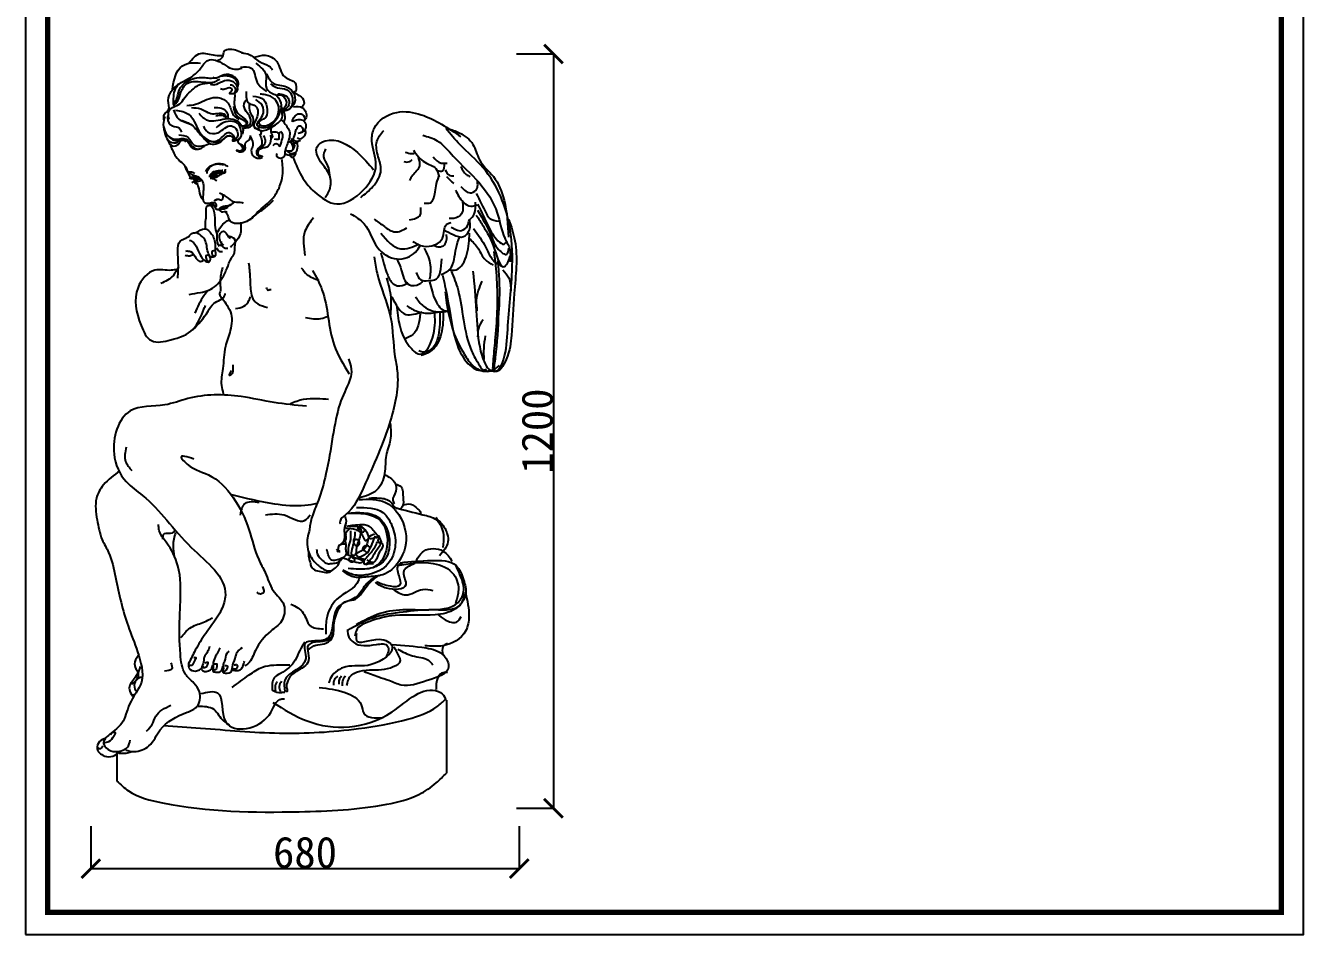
# Model space of a CAD drawing. Extents: x 3172 to 33391, y 13916 to 34175.
# Drawn here: x 20643 to 22682, y 20825 to 22275 of the extents above; entities that cross this region are included whole.
import ezdxf

# ---------------------------------------------------------------- set-up
doc = ezdxf.new("R2010")
doc.units = 0
doc.layers.get('0').update_dxf_attribs({"linetype": 'CONTINUOUS'})
doc.layers.get('DEFPOINTS').update_dxf_attribs({"linetype": 'CONTINUOUS'})
doc.dimstyles.new('ISO-25', dxfattribs={"dimtxt": 2.5, "dimasz": 2.5, "dimexe": 1.25, "dimexo": 0.625, "dimtad": 1, "dimdec": 4, "dimdsep": 46, "dimlunit": 6, "dimtxsty": 'Standard', "dimcen": 2.5, "dimadec": 0, "dimazin": 0, "dimtfac": 1, "dimtdec": 4, "dimtmove": 0, "dimatfit": 3, "dimfxl": 1, "dimtolj": 1, "dimtzin": 0, "dimarcsym": 0})

# ---------------------------------------------------------------- blocks, each defined once
blk = doc.blocks.new('_ARCHTICK')
at = {"color": 0, "linetype": 'ByBlock', "const_width": 0.15}
blk.add_lwpolyline([(-0.5, -0.5), (0.5, 0.5)], dxfattribs=at)
blk = doc.blocks.new('*D27')
at = {"color": 0, "linetype": 'ByBlock'}
for p, q in [((51288, -6264.3), (51348.4, -6264.3)), ((51347.2, -6264.3), (51347.2, -7467.5)), ((51288, -7467.5), (51348.4, -7467.5))]:
    blk.add_line(p, q, dxfattribs=at)
at = {"layer": 'DEFPOINTS', "color": 0, "linetype": 'ByBlock'}
for p in [(51287.4, -6264.3), (51287.4, -7467.5), (51347.2, -7467.5)]:
    blk.add_point(p, dxfattribs=at)
at = {"color": 0, "linetype": 'ByBlock', "xscale": 30, "yscale": 30, "zscale": 30}
for p, rotation in [((51347.2, -6264.3), 90), ((51347.2, -7467.5), 270)]:
    blk.add_blockref('_ARCHTICK', p, dxfattribs=dict(at, rotation=rotation))
at = {"color": 0, "linetype": 'ByBlock', "insert": (51321.5, -6865.9), "char_height": 50, "attachment_point": 5, "rotation": 90}
blk.add_mtext('\\A1;1200', dxfattribs=at)
blk = doc.blocks.new('*D28')
at = {"color": 0, "linetype": 'ByBlock'}
for p, q in [((50504.9, -7557.5), (50504.9, -7626.4)), ((51188.5, -7557.5), (51188.5, -7626.4)), ((50504.9, -7625.2), (51188.5, -7625.2))]:
    blk.add_line(p, q, dxfattribs=at)
at = {"layer": 'DEFPOINTS', "color": 0, "linetype": 'ByBlock'}
for p in [(50504.9, -7556.9), (51188.5, -7556.9), (51188.5, -7625.2)]:
    blk.add_point(p, dxfattribs=at)
at = {"color": 0, "linetype": 'ByBlock', "xscale": 30, "yscale": 30, "zscale": 30, "rotation": 180}
blk.add_blockref('_ARCHTICK', (50504.9, -7625.2), dxfattribs=at)
at = {"color": 0, "linetype": 'ByBlock', "xscale": 30, "yscale": 30, "zscale": 30}
blk.add_blockref('_ARCHTICK', (51188.5, -7625.2), dxfattribs=at)
at = {"color": 0, "linetype": 'ByBlock', "insert": (50846.7, -7599.6), "char_height": 50, "attachment_point": 5}
blk.add_mtext('\\A1;680', dxfattribs=at)
blk = doc.blocks.new('A$C2AF10606')
blk.add_line((583.87948, 285.48832), (583.87948, 168.94151))
for points in [[(148.55038, 1238.28728), (152.94905, 1262.78776), (178.06847, 1280.29473), (191.18165, 1292.5245), (203.38588, 1305.89978), (228.78058, 1299.80266), (241.31993, 1292.70302), (245.61153, 1291.73989), (257.85102, 1293.43749)], [(172.67696, 1300.78606), (191.37817, 1316.91489), (214.60752, 1314.16135), (228.78058, 1313.96467)], [(218.74079, 1305.50642), (226.61523, 1311.01398), (229.96152, 1321.04568), (238.62386, 1323.79922), (260.76709, 1317.15721)], [(257.1652, 1318.0806), (270.27461, 1314.94336), (285.59043, 1303.85236), (300.92203, 1296.61808), (306.68759, 1290.80963)], [(146.69178, 1258.89007), (163.00684, 1297.28866), (176.93223, 1301.81722), (191.77212, 1301.37611)], [(255.31314, 1294.81084), (272.58569, 1293.60844), (282.07437, 1270.63555), (297.14703, 1256.08403)], [(280.05942, 1301.39239), (296.49142, 1280.28205), (295.86163, 1265.35166), (305.14445, 1253.59518), (309.92866, 1251.56018), (319.57798, 1237.88324), (313.14232, 1212.76243), (292.62313, 1197.80212), (282.14112, 1201.85497), (290.39096, 1217.86617), (289.76484, 1234.29844), (279.6909, 1243.36338)], [(133.78343, 1208.84491), (133.99043, 1219.81188), (140.47731, 1227.04412), (140.13685, 1241.96482), (145.03951, 1256.46154), (157.19685, 1268.51041)], [(141.71364, 1211.58644), (140.62555, 1222.68), (146.71286, 1230.72094), (156.06185, 1234.71667), (164.67641, 1244.00766), (182.78873, 1262.71213), (190.69095, 1267.40672), (206.9706, 1270.11444), (212.65166, 1271.35216), (222.38067, 1275.84988)], [(147.36392, 1235.75908), (153.07128, 1243.29756), (157.73721, 1258.338), (169.77579, 1272.15221), (196.34983, 1278.53656), (205.93007, 1277.61652), (219.30254, 1278.57174)], [(148.112, 1233.61404), (155.58489, 1241.3974), (160.43533, 1255.11415), (170.20428, 1269.06284), (199.66006, 1270.89952), (210.50437, 1270.60457)], [(207.27668, 1267.90762), (214.58813, 1267.12266), (226.46528, 1272.36857), (240.72005, 1273.44616), (249.57536, 1264.7787), (249.79388, 1256.71285), (245.86652, 1252.57005)], [(250.38374, 1262.19226), (252.05497, 1269.6207), (243.2745, 1280.9971), (229.09366, 1282.62832), (213.11912, 1277.71411), (211.23028, 1278.35165)], [(223.57851, 1260.72322), (230.38761, 1260.31835), (239.60063, 1262.04594), (241.53801, 1257.81657), (237.73305, 1252.79123), (239.5004, 1253.03636), (243.97768, 1253.20759), (247.52418, 1256.84781), (246.78967, 1262.14353), (242.70597, 1265.62497), (238.98852, 1266.45912)], [(224.79908, 1281.13315), (236.96867, 1281.02201), (247.22313, 1275.24765), (250.53335, 1267.61061), (249.75897, 1263.45489)], [(296.68859, 1284.38164), (307.59134, 1269.49482), (329.02421, 1263.63692), (341.34901, 1250.62915), (340.16347, 1234.90637), (331.58282, 1226.98851)], [(303.51993, 1268.50955), (314.51626, 1262.04526), (329.24068, 1259.04159), (338.20551, 1245.98838), (333.47499, 1228.51267), (324.37939, 1224.30759)], [(169.67829, 1233.90621), (183.81156, 1235.86648), (212.0432, 1246.52905), (230.62746, 1242.35978), (238.9046, 1231.36381), (241.89517, 1222.78291), (245.34144, 1217.41355), (252.94533, 1211.27156)], [(246.49226, 1251.30708), (246.90208, 1228.87449), (254.1745, 1218.63868), (265.2723, 1203.53537), (260.58414, 1198.38753), (271.12243, 1200.29894), (273.90812, 1202.93411), (276.34016, 1211.36759), (271.03135, 1223.67526), (269.82079, 1235.65184)], [(264.29431, 1256.02596), (268.93584, 1237.46689), (279.49188, 1232.87359), (281.10789, 1213.2748), (277.29153, 1205.0364), (277.6495, 1198.4784), (280.11222, 1196.61759)], [(275.08178, 1248.78151), (292.42566, 1242.92729), (297.91811, 1227.16997), (292.2967, 1212.07356), (284.17008, 1207.09187), (287.54774, 1202.60486), (302.22167, 1204.08939), (311.12918, 1211.38178), (315.41181, 1220.23557), (315.77648, 1233.50144), (309.87784, 1244.24645), (295.16142, 1251.01581), (286.75178, 1252.05179)], [(313.11327, 1250.91815), (321.18745, 1250.35574), (328.62732, 1239.1934), (323.21015, 1226.66838)], [(315.00642, 1252.44197), (325.37333, 1250.51574), (332.71113, 1243.12392), (331.25189, 1232.40911), (324.15053, 1225.95766)], [(340.07862, 1256.7606), (345.3641, 1252.02719), (352.26834, 1247.72806), (356.72164, 1237.35114), (353.4086, 1230.43629)], [(148.58806, 1226.93319), (156.97494, 1211.90412), (177.87508, 1202.75511), (185.55509, 1194.49354), (197.82957, 1180.23764), (207.44472, 1172.57557), (218.98955, 1173.72706), (229.2966, 1180.55424), (235.81149, 1185.50568), (240.85416, 1184.85581), (243.61257, 1181.19056), (242.09102, 1179.18001)], [(151.95743, 1226.36272), (172.69566, 1219.87833), (195.78347, 1184.53566), (216.13128, 1176.89569), (230.61192, 1187.71465), (237.88186, 1190.92537), (244.32177, 1180.25496), (242.38352, 1178.33445), (251.57497, 1179.60929), (256.11487, 1194.55569), (251.37262, 1204.91085), (225.43591, 1205.16753), (216.45255, 1198.41534)], [(177.29473, 1230.42768), (191.87704, 1228.59569), (210.60213, 1220.73065), (230.65733, 1219.42472), (233.40309, 1212.60892)], [(213.36345, 1230.51985), (225.21339, 1229.46485), (233.19814, 1223.82545), (235.55038, 1213.3565)], [(244.2048, 1232.09894), (248.8131, 1218.34482), (261.26247, 1209.7261), (264.46295, 1206.12216), (262.80536, 1201.84393), (260.65898, 1201.09647), (257.50606, 1201.10893)], [(259.27249, 1201.35393), (264.37545, 1200.26266), (271.33325, 1205.27602), (269.68069, 1217.19081), (262.91146, 1227.04713), (262.08091, 1239.52569), (264.80533, 1242.6026)], [(277.47536, 1199.3997), (288.18122, 1193.72623), (306.0405, 1200.05782), (321.69342, 1214.34272), (320.8267, 1228.53923)], [(318.82021, 1234.04896), (323.32462, 1225.84311), (325.98156, 1212.75614), (323.87348, 1207.2207)], [(339.48917, 1150.70056), (354.84133, 1117.82916), (373.70232, 1095.91506), (409.0854, 1076.87392), (451.08667, 1098.7321), (471.57397, 1138.79825), (464.95027, 1177.56583), (468.7355, 1197.4226), (504.69527, 1222.95233), (543.49442, 1219.17036), (606.89763, 1184.18475)], [(339.73805, 1231.90431), (354.29175, 1230.1382), (360.1818, 1214.9767), (356.02836, 1208.51355)], [(134.46046, 1216.42301), (132.22726, 1203.44774), (135.95959, 1188.99749), (145.12741, 1181.05806), (153.10277, 1177.5585), (160.29466, 1179.70767)], [(140.99277, 1220.03237), (138.75798, 1213.42529), (146.71643, 1201.48512), (157.54711, 1198.03996), (161.17699, 1191.34678)], [(161.30874, 1210.5899), (180.94969, 1200.09878), (199.01132, 1181.12882), (225.32273, 1178.17053), (238.015, 1185.98834), (243.87212, 1183.49689)], [(188.99139, 1221.58781), (202.6845, 1210.27173), (231.02481, 1212.55082), (247.84507, 1210.47851), (259.43434, 1194.46538), (258.09555, 1188.22277)], [(196.27808, 1201.16261), (202.98513, 1191.74791), (219.37453, 1190.42254), (240.79701, 1201.49044), (249.4075, 1194.58807), (250.95039, 1186.70591), (248.15197, 1180.92065), (244.86308, 1178.66497)], [(216.08291, 1217.40327), (227.74923, 1217.67209), (231.83293, 1214.19066), (232.13901, 1211.98383)], [(321.53782, 1210.2843), (325.2189, 1206.05611), (330.63348, 1198.7009), (332.63562, 1195.18099), (331.18869, 1175.21335), (327.79153, 1166.33214), (326.04522, 1157.68037), (325.73433, 1153.85257), (319.1737, 1149.57851), (313.11953, 1153.78473), (313.8997, 1157.25704)], [(337.57494, 1208.05648), (345.64056, 1219.68759), (354.07046, 1219.59509), (357.45132, 1210.39273), (355.55817, 1208.86891)], [(338.75657, 1208.64094), (350.55884, 1211.53914), (357.85187, 1207.50475), (359.46644, 1198.89856), (357.20517, 1193.95957), (353.0069, 1190.85432), (349.81771, 1189.57084)], [(132.61897, 1200.6236), (138.53422, 1187.05172), (151.58044, 1180.22582), (168.85229, 1180.31853), (175.75885, 1172.06547), (183.63848, 1165.09857), (191.70951, 1165.06681), (197.45747, 1169.31811)], [(134.21931, 1191.10395), (139.6591, 1178.80105), (152.38979, 1174.50411), (157.63079, 1177.09658)], [(156.88621, 1186.84975), (171.76822, 1182.85693), (181.75235, 1170.47571), (194.02176, 1169.42435), (205.15146, 1172.6197)], [(248.00112, 1162.80728), (254.73544, 1159.693), (262.69886, 1163.94632), (263.49869, 1174.40221), (269.57328, 1179.29307), (271.36601, 1185.83883)], [(271.44961, 1183.76212), (275.1756, 1169.88563), (272.68236, 1161.89342), (275.10937, 1154.13389), (279.19313, 1150.65198)], [(285.59652, 1188.8726), (289.08945, 1179.91162), (288.22841, 1169.897), (282.33744, 1163.68233), (280.86436, 1158.08042), (284.81208, 1152.33084), (286.70183, 1151.69342)], [(292.26866, 1186.19993), (294.6209, 1175.73099), (289.92007, 1167.43259), (282.45985, 1162.79979), (281.56397, 1159.52673)], [(303.45693, 1186.73201), (299.79808, 1168.91989), (287.34195, 1164.28534), (283.19476, 1159.89143), (284.90029, 1154.52248), (290.27195, 1152.32761), (289.54309, 1151.35257), (287.58976, 1150.13273)], [(284.98068, 1202.66802), (284.37968, 1196.44368), (287.84512, 1192.3464), (286.78684, 1185.68785)], [(305.35428, 1200.39327), (303.62184, 1193.4061), (305.92645, 1186.52911), (305.59413, 1182.4347), (303.8889, 1181.74842)], [(304.36999, 1191.26059), (313.82873, 1191.22322), (317.53157, 1187.2392)], [(307.30796, 1170.07816), (313.68766, 1172.76254), (317.33026, 1169.21944), (321.40633, 1178.78047), (322.89298, 1187.53306), (319.95004, 1192.522)], [(331.71611, 1174.44536), (340.65248, 1182.83313), (344.3606, 1195.54168), (350.69328, 1201.46594), (355.08316, 1194.08583), (346.92793, 1189.17003)], [(358.38681, 1194.54404), (358.77497, 1188.7108), (354.5643, 1182.66029), (348.5425, 1180.56384), (346.60458, 1182.39744)], [(390.38143, 1087.23832), (397.73978, 1100.10603), (397.73978, 1122.16469), (383.02217, 1144.22334), (377.50317, 1168.11991), (390.38143, 1177.31133), (441.89263, 1158.92896), (467.64915, 1131.35564)], [(447.15909, 1087.1587), (466.5775, 1104.40553), (479.52279, 1131.35327), (475.20769, 1151.83373), (473.0506, 1176.62555), (483.83789, 1193.87238)], [(546.40819, 1186.32692), (569.06361, 1177.70374), (594.9542, 1152.91145), (635.94901, 1110.8728), (665.07662, 1062.36641), (676.94291, 1022.48367), (684.49502, 1006.31503), (685.5731, 984.75637)], [(626.23981, 969.66593), (631.63391, 906.06861), (637.02802, 848.93904), (645.65821, 821.99131), (654.28841, 811.21222), (662.91861, 810.13402), (672.62781, 821.99131), (681.25801, 870.49723), (688.81012, 969.66593), (685.5731, 1036.4964), (642.4212, 1134.5869), (605.74241, 1171.236), (583.08791, 1197.10602)], [(586.07882, 1197.4226), (604.52499, 1190.19652), (626.26673, 1171.90725), (636.56545, 1147.32793), (658.88298, 1120.46245), (675.97869, 1083.01085), (683.07073, 1024.0557)], [(139.82651, 1178.44497), (141.51963, 1173.60581), (149.02523, 1169.25057), (157.7422, 1173.60581), (160.65019, 1178.20301), (163.79556, 1178.68693), (168.39666, 1176.50931)], [(164.41244, 1181.00033), (171.45278, 1175.6797), (177.093, 1167.46631), (181.99962, 1164.54877), (189.62988, 1164.70708)], [(253.39918, 1180.87347), (251.20533, 1175.99412), (258.28251, 1167.70005), (258.77084, 1164.28534), (256.81751, 1161.84566), (252.18199, 1161.35607), (249.00419, 1162.5759)], [(254.78803, 1172.29453), (259.13018, 1170.19822), (260.10951, 1163.13742), (256.37946, 1160.82055)], [(344.75287, 1177.87436), (346.0688, 1166.0403), (341.24312, 1156.39816), (330.71572, 1154.64509), (325.45201, 1156.83655)], [(327.64583, 1163.41092), (332.47059, 1159.02801), (339.48917, 1157.71332), (342.55905, 1159.02801), (341.68207, 1153.76879), (337.29535, 1151.13895), (335.54139, 1153.33041), (334.66349, 1156.83655)], [(328.84222, 1161.65344), (338.88467, 1163.06897), (337.84328, 1171.42787), (335.8426, 1174.8111), (337.19695, 1178.94347), (337.66573, 1181.01486)], [(339.05022, 1178.75066), (348.70065, 1177.43597), (350.89355, 1178.75066)], [(339.33266, 1164.30792), (341.96855, 1169.65843), (339.60308, 1175.1334), (340.11348, 1178.87062), (340.95744, 1179.26625)], [(340.42625, 1174.6966), (343.75008, 1174.19685), (349.25049, 1177.39222)], [(391.0619, 1164.76874), (387.8258, 1151.83373), (394.29799, 1137.82101), (397.53408, 1122.73009)], [(531.30581, 1162.61282), (549.64521, 1143.21055), (566.9056, 1133.50918), (572.2997, 1119.49598)], [(231.07018, 1064.20502), (234.18413, 1059.92475), (236.91059, 1052.5331), (240.66339, 1048.25794), (246.04648, 1046.31546), (259.10273, 1047.08734), (271.94953, 1053.3118), (282.07336, 1063.03783), (307.37946, 1086.76845), (317.89079, 1104.66482), (322.48841, 1122.36524), (321.72039, 1147.72653)], [(278.55196, 1151.84216), (283.43529, 1149.64313), (289.78361, 1150.86297)], [(516.20251, 1144.28827), (524.8327, 1144.28827), (529.1478, 1147.52191)], [(518.3596, 1159.37919), (528.0688, 1157.22328), (532.38389, 1157.22328)], [(538.857, 1150.75554), (541.01501, 1137.82101), (530.2268, 1122.73009), (524.8327, 1114.10643)], [(562.5905, 1151.83373), (575.5358, 1142.13236), (585.245, 1142.13236)], [(579.8509, 1142.13236), (577.69381, 1129.19735), (570.14261, 1129.19735)], [(166.71881, 1136.60546), (167.54737, 1134.02174), (170.70331, 1128.76482), (176.62161, 1124.429), (183.98305, 1121.54122), (193.53978, 1114.92026), (195.68845, 1109.58349), (195.42607, 1088.43133), (197.95759, 1079.04078), (200.22313, 1078.13531), (212.06154, 1079.31798), (214.61211, 1078.9976), (216.46892, 1076.71326)], [(168.89827, 1131.75369), (171.79779, 1128.5817), (178.8706, 1127.55216), (182.08693, 1125.31788)], [(170.88957, 1128.35636), (175.69277, 1119.50157), (185.06259, 1118.12076), (191.69091, 1117.29175)], [(172.68358, 1126.49898), (172.99079, 1123.74883), (175.43448, 1119.37144), (177.27073, 1118.55696), (180.02162, 1119.16697), (184.60876, 1118.86196), (188.68273, 1117.33354), (191.43362, 1116.6213), (193.47236, 1114.99234)], [(200.07728, 1128.59992), (205.7222, 1136.06824), (215.18973, 1140.54958), (219.17642, 1141.21241)], [(217.73116, 1140.9943), (208.00529, 1137.08719), (202.61523, 1133.60266), (200.92559, 1130.75028), (200.39496, 1128.8487)], [(203.49146, 1132.24633), (201.87165, 1129.57457), (201.62728, 1125.44424)], [(201.57142, 1128.43294), (206.05384, 1135.07145), (216.18815, 1140.54958), (230.30566, 1139.55278), (235.11972, 1136.73107)], [(204.98909, 1120.90498), (207.10113, 1121.03959), (210.0929, 1122.09432), (211.73017, 1123.38931)], [(206.08526, 1122.88835), (207.73649, 1122.70773), (211.5242, 1123.45746), (212.03737, 1124.0385)], [(207.15, 1117.83279), (208.5429, 1118.46665), (208.28806, 1121.67856), (209.86948, 1124.55139), (217.16213, 1127.45999), (225.91052, 1127.58608), (229.83787, 1128.21995), (231.4891, 1131.00587), (231.4891, 1132.27189)], [(208.60574, 1118.91819), (208.18333, 1121.86429), (208.60574, 1124.6894), (210.83299, 1127.09365), (220.39826, 1129.92047), (225.81277, 1130.40097), (227.13585, 1130.76221)], [(208.79775, 1118.08668), (210.57116, 1118.71883), (210.91677, 1121.79443), (212.89615, 1125.03701), (218.30368, 1126.44615), (226.67155, 1126.82613), (230.09271, 1126.44615), (231.35993, 1127.3322), (231.4891, 1129.23208)], [(209.52387, 1118.59615), (210.42803, 1120.12969), (210.22556, 1122.62594), (212.00595, 1124.97907), (218.48521, 1126.74945), (221.59218, 1126.82102), (224.56649, 1126.44104), (226.01874, 1126.02528), (227.92132, 1125.78333), (228.61253, 1126.37118)], [(210.03006, 1118.67283), (211.00404, 1118.39509), (212.11767, 1119.02043), (216.58612, 1119.98145), (220.45412, 1122.09943), (223.74611, 1123.68238), (225.97336, 1125.14265), (226.11299, 1126.18716)], [(211.51862, 1122.47826), (212.0599, 1120.92515), (213.99559, 1119.89136), (215.36312, 1119.42967)], [(212.18749, 1124.41166), (213.89457, 1125.31134), (217.08882, 1125.94009), (221.04759, 1126.29962), (225.27865, 1125.89579)], [(215.78668, 1121.607), (216.49535, 1122.64128), (215.83905, 1125.14435), (214.31698, 1125.68791), (213.17194, 1125.08983)], [(214.15291, 1122.64128), (213.77239, 1122.42318), (213.33602, 1122.85768), (213.88061, 1123.40294), (214.91394, 1123.51199), (215.24209, 1122.42318), (214.64164, 1121.87792), (214.4252, 1122.42318), (214.74986, 1122.85768), (213.98883, 1122.85768), (214.04469, 1122.64128)], [(230.56748, 1126.8125), (224.02539, 1123.8221), (220.03869, 1121.08559), (217.8289, 1119.6134), (215.01867, 1119.10733)], [(215.14085, 1140.6467), (219.62327, 1140.6467), (228.26693, 1139.68569)], [(582.0089, 1131.35327), (588.48201, 1122.73009), (596.0332, 1121.65189)], [(606.82141, 1136.74281), (615.45161, 1123.80781), (621.92471, 1120.57417)], [(173.74484, 1118.28263), (176.56555, 1117.5312), (182.58749, 1118.28263)], [(176.31361, 1119.36451), (179.63222, 1119.53436), (184.4552, 1119.33201), (189.13172, 1118.09356), (191.30654, 1117.28699)], [(177.38244, 1120.72606), (180.70585, 1118.40872), (184.0921, 1117.78167)], [(182.61542, 1112.62047), (179.9902, 1111.93038), (178.00733, 1110.50419)], [(180.98862, 1117.90947), (182.31519, 1113.53037), (184.48309, 1112.81131), (185.77475, 1114.88329), (185.58973, 1117.09329), (184.75888, 1118.41894)], [(183.48816, 1112.0684), (181.59954, 1111.3323), (181.09335, 1110.36617)], [(181.3063, 1114.9753), (182.64334, 1112.62729), (184.53196, 1112.02921), (186.19018, 1113.54911), (186.51135, 1115.20533), (186.23556, 1117.1853)], [(181.9242, 1113.17254), (181.59954, 1112.20642), (182.01148, 1111.18576), (183.56845, 1110.14807), (185.42565, 1109.1223), (186.39265, 1108.15618)], [(181.9242, 1118.7887), (187.68082, 1117.08477), (190.95187, 1115.29053), (191.55232, 1114.27839), (192.37968, 1113.72632)], [(181.93817, 1114.82536), (183.51609, 1113.20662), (185.02768, 1113.88819), (184.66811, 1116.61448), (183.74998, 1117.59424), (182.001, 1117.55164)], [(182.63777, 1114.89682), (182.38381, 1115.00769), (182.37366, 1115.62077), (183.12264, 1115.84974), (183.59436, 1115.50187), (183.69769, 1114.90109), (183.316, 1114.58738), (183.1998, 1114.94784), (183.16086, 1115.1526), (182.86949, 1115.23778), (182.77195, 1115.04061), (182.6425, 1114.92694)], [(191.45806, 1114.96849), (191.18227, 1113.5883), (190.58183, 1113.35657), (186.80808, 1112.0684), (183.94897, 1111.65434), (182.24537, 1111.74636)], [(183.15303, 1112.83857), (184.46214, 1113.55422), (184.95088, 1115.45411), (184.64367, 1117.21256), (184.17588, 1117.94866)], [(185.03466, 1109.53295), (186.12385, 1109.15468), (187.63544, 1109.15468)], [(189.61411, 1117.94575), (191.74732, 1116.9486), (192.76388, 1115.41922), (193.10182, 1114.21307)], [(209.23063, 1118.04237), (209.61463, 1117.68455), (210.57116, 1117.53972)], [(210.09988, 1117.63343), (211.06688, 1117.93162), (213.29762, 1117.11373), (215.01169, 1115.32972), (217.68927, 1114.28862)], [(215.83207, 1119.9167), (213.03928, 1118.61319), (210.92724, 1115.91587)], [(216.68386, 1119.961), (215.38173, 1119.19764), (214.57182, 1117.98274), (214.43567, 1117.71352)], [(571.2207, 1120.57417), (566.9056, 1105.48325), (564.74851, 1092.54825), (556.1174, 1077.45733), (551.8023, 1077.45733), (548.5662, 1077.45733)], [(584.16691, 1120.57417), (591.71811, 1113.02871), (596.0332, 1109.79508)], [(606.82141, 1104.40553), (624.0818, 1094.70416), (632.712, 1101.17143), (633.791, 1109.79508), (633.791, 1114.10643)], [(217.59297, 1083.42612), (215.67365, 1082.21827), (214.16338, 1082.38765), (215.54226, 1083.51271), (222.16138, 1083.76272), (224.9889, 1083.12204), (227.28247, 1085.76656), (227.55826, 1089.1727), (225.81626, 1092.19717), (222.08036, 1093.78459)], [(226.90482, 1092.10111), (232.60941, 1088.38324), (245.7228, 1080.05709), (258.04482, 1079.06088), (259.74817, 1078.16986)], [(260.8552, 1047.69394), (271.73309, 1052.80914), (279.6227, 1059.62997), (296.04774, 1071.56599), (308.20682, 1083.07604)], [(608.9785, 1082.84687), (607.90041, 1061.28869), (596.0332, 1053.74323), (588.48201, 1053.74323)], [(598.19121, 1099.01599), (611.13651, 1079.61324), (623.0028, 1073.14598), (632.712, 1075.30141)], [(631.63391, 1093.62597), (647.8153, 1061.28869), (653.20941, 1053.74323), (667.23371, 1049.4314)], [(199.33157, 1037.27554), (199.61533, 1048.89017), (200.74943, 1061.35504), (203.01764, 1074.10284), (208.12064, 1074.10284), (212.37329, 1067.30382), (214.35866, 1050.87357), (215.7756, 1035.57602), (217.47721, 1029.34383), (218.0438, 1016.0292), (221.59304, 1009.37378)], [(208.34043, 1078.72079), (209.68096, 1078.27437), (213.59784, 1074.02647), (215.32936, 1070.11595), (217.02598, 1068.64376), (219.29512, 1068.09339), (221.42461, 1068.10361), (222.9362, 1068.43928), (223.88575, 1068.88571)], [(216.15146, 1073.97077), (217.00989, 1073.28386), (217.17995, 1074.31653), (216.66166, 1076.72301)], [(220.38779, 1067.94855), (222.67787, 1069.9217), (224.68518, 1071.81136), (229.27233, 1073.43009), (237.74842, 1074.97045), (241.4314, 1076.68119), (243.29559, 1078.24881)], [(221.30592, 1068.21096), (224.04634, 1068.80904), (225.76041, 1069.74961), (229.44339, 1071.46206), (233.29393, 1072.57472), (237.31903, 1074.28547), (240.14672, 1075.39813), (242.79987, 1077.62176)], [(221.72833, 1067.70659), (223.57156, 1065.06039), (227.45353, 1064.16072), (231.84867, 1064.59352), (233.79664, 1063.42632)], [(223.13835, 1068.68132), (229.39936, 1069.25004), (234.33228, 1071.14577), (235.66038, 1071.90406)], [(244.93984, 1080.01748), (243.99727, 1078.73443), (242.37048, 1076.93848), (240.91474, 1075.99621)], [(430.9777, 1061.28869), (452.5532, 1045.12005), (474.12961, 1007.39275), (505.4143, 989.0682), (534.5419, 999.84729), (542.0931, 1010.62638)], [(524.8327, 1051.58732), (542.0931, 1059.13278), (543.1721, 1070.99006)], [(591.71811, 1039.7305), (607.90041, 1034.34096), (617.60961, 1041.88642), (620.84571, 1051.58732), (625.16081, 1055.89914), (630.55491, 1079.61324)], [(633.791, 1076.37961), (651.05232, 1040.80822), (666.1547, 1018.17184), (675.8639, 1012.7823), (681.25801, 1018.17184)], [(633.791, 1066.67824), (655.36741, 1025.7173), (667.23371, 1004.15912), (680.17992, 996.61366), (683.41601, 1006.31503)], [(218.60672, 1031.29547), (231.24806, 1047.91482), (237.23539, 1051.23898)], [(256.18362, 1047.70487), (255.88058, 1042.06793), (255.21573, 1029.43719), (247.23201, 1016.142), (239.2483, 1007.49986)], [(371.88225, 1054.69393), (358.24456, 1033.27982), (358.24456, 994.3459)], [(468.7355, 1052.66551), (484.91689, 1040.80822), (502.17821, 1032.18504), (520.5176, 1038.65231)], [(530.2268, 1017.09412), (547.4872, 1009.54866), (577.69381, 1022.48367), (584.16691, 1044.04186), (591.71811, 1047.27596)], [(579.8509, 1035.41868), (594.9542, 1027.87322), (611.13651, 1024.63958), (619.7667, 1033.26276), (620.84571, 1052.66551)], [(631.63391, 1059.13278), (642.4212, 1041.88642), (660.76152, 1004.15912), (676.94291, 977.21139), (682.33701, 984.75637), (685.5731, 994.45774)], [(683.41601, 1052.66551), (693.12521, 1018.17184), (692.04621, 934.09454), (687.73111, 867.2636), (679.10092, 828.45858), (661.8396, 810.13402), (657.5245, 813.36766)], [(155.4184, 958.26693), (156.02907, 986.38575), (162.11833, 1019.67041), (171.07268, 1023.60736), (177.4457, 1029.46752), (184.13552, 1031.49879), (197.99361, 1037.36416), (209.3429, 1028.86042), (213.22456, 1020.84482), (214.92525, 1010.9297), (214.92525, 1001.29799), (214.59007, 993.14306), (208.26757, 992.35349), (203.58515, 999.31507), (198.2994, 1019.98463), (190.61689, 1027.9007), (184.13552, 1031.49879)], [(173.74494, 932.63151), (191.4599, 935.68363), (204.89832, 939.3457), (225.66754, 957.65651), (233.98368, 974.21424), (240.92237, 990.30848), (245.6305, 998.23166), (246.3734, 1007.39322), (245.21542, 1021.74529), (242.77182, 1022.96613), (237.27395, 1024.7974), (235.96629, 1024.72536)], [(229.02761, 1010.85956), (226.05415, 1013.33585), (222.33686, 1020.26852), (225.06238, 1031.9059), (228.28378, 1033.14381), (233.4878, 1028.68696), (237.45302, 1023.48746), (239.68358, 1022.00168)], [(479.52279, 1030.02913), (510.8084, 1005.23684), (539.93601, 1012.7823)], [(563.66951, 1010.62638), (572.2997, 1008.47094), (580.9299, 1011.70458), (584.16691, 1019.25004), (584.16691, 1027.87322)], [(575.5358, 964.27638), (589.5601, 972.89956), (599.2693, 1006.31503), (604.6634, 1023.56139)], [(587.40301, 971.82184), (599.2693, 971.82184), (616.53061, 996.61366), (620.84571, 1030.02913)], [(620.84571, 1021.40595), (634.87001, 1005.23684), (645.65821, 987.99048), (658.60351, 979.36682)], [(627.31882, 1037.57459), (646.73722, 1007.39275), (660.76152, 984.75637), (673.70681, 977.21139)], [(168.29023, 1001.75392), (175.49247, 1001.03449), (184.55886, 989.98478), (191.33776, 985.20234), (195.89896, 986.88148)], [(174.2849, 1019.2017), (180.29427, 1015.18702), (187.97678, 1002.23353), (194.45815, 989.99995), (201.94506, 984.45685), (205.26197, 984.48291), (207.27029, 986.85067), (205.85335, 994.21604)], [(214.86464, 1002.47334), (210.30252, 1001.27382), (209.82317, 998.15536), (211.02339, 994.55727), (211.50366, 994.07765), (213.66351, 994.07765), (215.58459, 994.31746)], [(217.25131, 1007.02071), (219.23392, 1003.30652), (223.94205, 1000.83022), (226.91643, 1001.07809)], [(218.61958, 1013.33585), (223.32771, 1010.85956), (225.31032, 1010.85956)], [(224.4462, 1016.86237), (225.05687, 1010.75861), (231.16541, 1006.48612), (235.44194, 1006.48612)], [(548.5662, 1006.31503), (558.2754, 979.36682), (557.1964, 956.73092)], [(659.68251, 1000.92548), (663.99761, 956.73092), (661.8396, 864.02996), (658.60351, 829.53677), (657.5245, 814.44585)], [(166.98165, 995.15632), (174.43918, 994.22457), (180.03255, 996.08759)], [(203.82115, 995.03736), (200.22049, 993.83784), (201.42071, 988.32081), (203.1012, 985.68196), (206.94246, 986.88148)], [(268.35846, 983.15022), (270.51371, 959.99678), (272.4201, 934.26136), (276.98039, 922.84341), (283.26892, 917.44154), (298.60547, 911.83494)], [(468.64735, 992.22316), (473.38303, 966.1958), (494.69589, 896.39615), (501.79987, 833.69457), (505.35186, 811.21696), (494.69589, 731.9529), (452.07109, 625.47855), (422.47148, 580.52285), (414.18289, 571.05845), (414.18289, 566.32624)], [(479.52279, 998.76957), (490.311, 963.19819), (501.0992, 948.10727), (509.7294, 945.95183), (522.67469, 951.34137)], [(505.4143, 987.99048), (511.88741, 971.82184), (523.7537, 948.10727), (541.01501, 949.18546), (547.4872, 955.65273)], [(535.62091, 967.51001), (543.1721, 955.65273), (555.03931, 954.57501), (564.74851, 955.65273), (576.6148, 989.0682)], [(666.1547, 985.83456), (668.31271, 925.47136), (667.23371, 903.9127), (661.8396, 831.69221), (658.60351, 810.13402)], [(153.87933, 972.42752), (144.92497, 970.99625), (118.76715, 971.08488), (91.88939, 943.61819), (96.77567, 883.19148), (113.26928, 858.77691), (144.42358, 859.99776), (179.85348, 877.08819), (196.95777, 908.82737), (199.40137, 914.93066)], [(156.38721, 976.72229), (147.79007, 962.40625), (128.54064, 949.72195)], [(226.66574, 975.60049), (222.93743, 952.31435), (223.51229, 940.96607), (223.05681, 936.64192), (222.00536, 934.61729), (224.80158, 928.09694), (231.85506, 918.04107), (239.27126, 904.70322), (239.06831, 875.16213), (231.34264, 849.19402), (227.12764, 814.10273), (225.02106, 787.43319), (227.83014, 774.09819)], [(352.38304, 975.0986), (362.02337, 963.98349), (380.56387, 955.09112)], [(370.49286, 970.82611), (385.40149, 939.96987), (404.82815, 851.73713), (428.67093, 805.85585)], [(488.48633, 959.14323), (495.11096, 927.94007), (494.16511, 897.6824)], [(577.69381, 963.19819), (585.245, 928.70499), (601.42731, 851.09496), (618.6877, 821.99131), (641.34312, 811.21222), (647.8153, 813.36766)], [(591.71811, 969.66593), (602.50631, 939.48409), (611.13651, 892.05589), (624.0818, 842.47178), (637.02802, 818.7572), (643.50021, 811.21222), (657.5245, 812.28994)], [(673.70681, 971.82184), (683.41601, 958.88683), (686.65211, 938.40637)], [(204.28765, 939.3457), (196.95777, 930.19029), (182.29708, 902.72361)], [(296.36114, 943.60587), (299.72763, 939.49451), (302.34663, 940.61583), (304.59096, 940.2419)], [(557.1964, 952.41909), (566.9056, 922.23725), (583.08791, 906.06861), (587.40301, 906.06861)], [(640.26411, 953.49681), (631.63391, 923.31545), (632.712, 906.06861)], [(178.63122, 875.25692), (203.67698, 905.77525), (212.83979, 917.98277), (230.55474, 931.41067), (231.16541, 933.85236)], [(247.34129, 909.92073), (260.81369, 913.6899), (268.8975, 922.84341), (271.05275, 928.7666)], [(496.7841, 928.70499), (519.4386, 900.67907), (545.33011, 904.99089)], [(534.5419, 928.70499), (547.4872, 913.61407), (579.8509, 904.99089), (585.245, 906.06861)], [(581.71046, 936.50448), (596.48776, 869.31619), (615.41396, 832.4396), (630.55491, 815.41978), (655.15896, 810.69184), (668.40821, 819.20175)], [(504.3353, 915.76999), (524.67935, 850.10823), (541.23724, 837.241), (563.31321, 868.4906), (565.15348, 905.25487)], [(542.0931, 901.75679), (530.2268, 868.34179), (518.3596, 861.87405)], [(520.5176, 914.69179), (535.62091, 906.06861), (559.35441, 902.83498), (573.37871, 904.99089)], [(573.37871, 902.83498), (571.2207, 867.2636), (562.5905, 847.86132), (549.64521, 840.31586), (539.93601, 842.47178)], [(578.77281, 906.06861), (575.5358, 869.41951), (558.2754, 841.39358), (543.1721, 834.92632)], [(642.4212, 892.05589), (634.87001, 878.04269), (633.791, 865.10768)], [(645.65821, 866.18588), (643.50021, 846.78313), (643.50021, 828.45858)], [(240.70932, 810.89611), (237.66791, 803.29851), (242.23003, 806.33736), (243.75073, 813.93543), (243.75073, 820.0136)], [(360.49256, 754.20018), (309.31562, 760.15608), (256.58032, 769.45461), (171.27287, 766.3551), (134.48205, 756.21818), (79.6016, 746.55614), (53.67795, 677.91526), (73.12023, 633.88183), (99.04388, 611.86488), (176.81391, 528.97809), (231.25265, 452.56662), (224.7722, 429.25489), (199.84123, 391.80437), (183.29528, 364.79313), (172.57227, 343.98423)], [(334.98857, 758.55087), (356.13797, 765.38828), (377.28737, 766.63093), (395.9491, 765.38828)], [(494.37815, 727.04202), (494.37815, 700.10804), (487.84352, 675.62238), (485.39257, 647.0557), (472.32331, 620.12171), (445.36657, 607.87912)], [(73.06054, 689.00714), (72.05132, 665.81484), (82.14346, 651.69785)], [(181.0436, 669.84847), (160.86025, 672.87358), (165.90632, 665.81484), (204.25551, 644.63912), (268.84148, 557.47036), (284.39567, 509.55117), (294.76513, 488.82948), (307.72604, 460.3372), (324.57687, 437.02547), (320.68786, 411.12323), (303.83795, 395.58208), (279.21094, 364.49929), (267.54484, 343.7776), (262.36103, 339.89231)], [(62.96932, 650.68933), (36.72978, 628.50555), (25.62935, 607.32983), (26.63856, 573.04564), (34.8041, 541.21594), (45.02112, 520.79898), (55.90483, 481.28449), (76.08818, 403.64033), (91.22637, 362.29741), (97.26788, 314.25642), (78.49688, 279.01868), (65.98227, 248.32737), (46.64284, 230.7085), (36.97313, 215.93132), (48.34904, 204.56408), (64.84541, 204.56408), (75.08355, 210.24746), (79.63466, 221.6147)], [(486.20986, 644.60737), (500.91279, 633.18088), (503.36373, 618.48949), (498.46184, 603.79809), (500.91279, 598.90096)], [(502.54644, 629.91597), (511.53202, 625.83495), (514.79934, 608.69523), (513.98205, 594.81994), (509.89837, 589.92281)], [(285.36356, 600.37773), (261.98636, 598.58106), (254.79331, 580.6129)], [(444.5502, 605.43031), (486.88206, 600.63365), (518.82793, 553.641), (508.17931, 506.64834), (482.44574, 485.36883), (457.59926, 481.8224), (435.41494, 481.8224), (418.55492, 491.57543)], [(440.46559, 592.37161), (482.44574, 584.67402), (498.41776, 559.8476), (501.96791, 528.81506), (487.77006, 499.55549), (457.59926, 485.36883), (436.30202, 485.36883), (418.55492, 492.46216)], [(460.26142, 607.72698), (477.12143, 607.72698), (494.86853, 601.52038), (501.96791, 592.6536), (505.51715, 590.88062)], [(501.96791, 592.6536), (546.33565, 581.12712), (567.6329, 573.14754), (579.1686, 549.20785), (578.28152, 528.81506)], [(513.98205, 596.45263), (527.05224, 598.08485), (538.48784, 589.92281), (542.57245, 585.02568), (542.57245, 582.57735)], [(295.3152, 580.68352), (325.01949, 580.68352), (357.69449, 571.77977), (366.60569, 580.68352)], [(421.57613, 579.65556), (423.8425, 571.35228), (420.82037, 557.0097), (421.57613, 547.19648), (416.28764, 534.36432), (411.7549, 530.58993), (410.99914, 526.81554), (407.97793, 524.5511)], [(424.94538, 583.39346), (475.34636, 576.69396), (489.54421, 557.1879), (493.09437, 532.36149), (485.1079, 508.42179), (475.34636, 500.44174), (468.24789, 496.89531)], [(424.94538, 583.39346), (478.00851, 572.26081), (489.54421, 535.02119), (469.13497, 497.78204), (444.28848, 494.23561), (427.42847, 495.12186)], [(566.74582, 576.69396), (580.05568, 561.62105), (586.26799, 537.68136), (572.95721, 515.51512)], [(72.23957, 205.70057), (85.89104, 203.42759), (109.38579, 212.5029), (127.4148, 238.09708), (170.07541, 265.94623), (186.00243, 275.04003), (189.98418, 298.34275), (180.9031, 312.546), (167.62171, 326.83787), (159.44791, 358.48416), (158.42676, 416.67249), (159.44791, 441.17284), (155.51666, 499.60478), (136.97156, 537.13255), (125.73247, 555.50781), (124.71132, 565.71629)], [(131.44798, 541.92921), (134.04034, 550.99504), (147.00217, 552.28982), (150.89026, 556.17511)], [(151.77734, 552.87797), (147.74048, 531.70272), (149.75891, 514.56015)], [(429.02999, 558.09169), (423.31172, 550.74623), (423.31172, 542.58418), (422.49535, 537.68705), (424.12901, 535.23872)], [(423.31172, 559.72391), (439.64922, 557.27558), (445.36657, 554.01067), (450.26754, 547.48131), (454.35215, 540.13585), (460.88678, 543.40029)], [(424.94538, 562.98882), (448.63389, 565.43715), (456.8031, 564.62104), (469.87236, 553.19456), (474.77334, 547.48131)], [(430.66364, 555.64336), (430.66364, 541.76807), (427.39633, 527.07668), (427.39633, 522.17955), (427.39633, 517.28241)], [(429.02999, 562.98882), (456.8031, 553.19456), (461.70407, 543.40029), (473.95697, 545.8491), (477.22428, 545.8491)], [(438.01557, 554.01067), (435.56462, 535.23872), (432.2973, 522.17955), (433.11367, 516.4663), (435.56462, 516.4663), (438.01557, 516.4663), (440.46559, 524.62787), (444.5502, 540.13585), (447.81752, 551.56234), (447.81752, 557.27558), (442.09925, 558.09169)], [(443.73291, 562.98882), (442.91654, 558.09169), (450.26754, 553.19456), (453.53578, 556.45947), (447.00023, 562.17271), (444.5502, 562.98882)], [(459.25312, 545.8491), (469.05599, 550.74623)], [(361.71574, 541.16997), (362.78188, 525.98853), (373.17706, 506.54597), (387.5797, 494.35646), (398.15669, 491.33705), (407.22216, 496.62091), (413.26642, 505.67963), (413.26642, 509.45354)], [(415.02589, 533.71266), (420.89016, 534.77806), (423.28968, 533.97901), (423.28968, 529.71742), (423.55599, 522.79281), (423.55599, 517.73217), (418.22525, 512.40566), (409.42884, 508.94312), (401.16505, 508.67677), (396.10062, 514.80233), (393.4357, 524.12456), (392.36956, 525.72218)], [(436.38191, 542.58418), (437.19828, 533.60603), (442.91654, 531.97381), (445.36657, 536.05483), (442.91654, 540.95196), (438.01557, 540.95196)], [(459.25312, 544.2164), (453.53578, 527.89279), (439.64922, 518.91463)], [(442.91654, 513.20139), (451.90212, 516.4663), (462.52044, 527.89279), (468.2387, 541.76807), (470.68965, 547.48131)], [(454.35215, 531.97381), (451.08483, 529.52501), (450.26754, 526.26057), (454.35215, 522.99566), (457.61947, 520.54733), (460.88678, 525.44446), (461.70407, 528.7089), (455.98581, 531.97381)], [(473.13968, 537.68705), (469.05599, 528.7089), (457.61947, 514.0175), (451.90212, 507.48815)], [(473.95697, 537.68705), (478.04065, 535.23872), (478.04065, 533.60603), (473.95697, 526.26057), (463.33773, 509.93695), (455.98581, 502.59102), (454.35215, 501.77491), (452.71849, 508.30426)], [(479.67431, 536.87094), (482.12526, 534.42214), (477.22428, 521.36344), (472.32331, 509.93695), (468.2387, 505.03982), (457.61947, 509.12037)], [(477.22428, 546.6652), (474.77334, 540.13585), (475.59062, 537.68705), (479.67431, 536.87094), (478.04065, 543.40029), (476.40699, 546.6652), (470.68965, 543.40029)], [(363.93803, 521.09424), (364.85541, 510.54311), (366.36693, 505.25878), (368.54147, 497.82611), (386.13429, 489.83611), (396.96566, 489.48255), (402.87584, 492.95647)], [(376.90903, 525.98853), (378.50871, 517.46583), (386.23806, 508.14407), (394.23555, 503.08391), (400.0989, 503.35026), (408.36269, 504.41518), (413.69343, 507.07867), (417.95803, 512.40566)], [(409.69515, 525.18996), (410.22868, 523.59186), (409.16253, 521.19472)], [(410.22868, 524.65726), (412.62729, 523.85821), (412.62729, 520.66202)], [(424.94538, 518.09852), (433.93096, 514.0175), (448.63389, 509.12037), (451.08483, 507.48815), (450.26754, 505.85593), (447.81752, 504.22371), (443.73291, 504.22371), (429.02999, 508.30426), (419.22804, 511.56917)], [(432.2973, 514.0175), (428.2127, 509.12037), (433.93096, 505.85593), (438.01557, 509.93695), (433.93096, 511.56917)], [(438.83194, 520.54733), (442.09925, 514.0175), (442.91654, 512.38528)], [(442.91654, 513.20139), (451.08483, 510.75306), (455.16944, 509.93695)], [(535.32521, 506.94266), (547.91329, 523.11414), (578.48446, 523.11414), (592.87057, 506.94266)], [(510.29599, 504.60333), (560.18363, 508.1635), (599.38133, 499.85549), (611.25956, 477.30536), (614.82349, 454.75524), (598.19397, 431.01792), (566.12321, 421.52318), (501.98077, 420.33645), (461.59571, 410.84124), (440.2149, 396.59913), (437.83925, 387.10439)], [(440.2149, 406.09387), (478.22431, 423.89663), (519.79857, 429.83119), (578.00144, 431.01792), (600.56961, 439.32593), (611.25956, 458.31589), (606.50827, 483.23993), (598.19397, 501.04268)], [(455.16944, 501.77491), (463.33773, 503.40713), (467.42233, 503.40713)], [(533.52718, 503.34883), (515.54408, 488.97403), (519.14107, 469.20872), (488.5699, 463.81823), (470.5868, 472.80254)], [(472.38575, 474.59922), (493.96492, 467.41205), (510.14906, 469.20872), (508.35103, 483.58353), (508.35103, 501.55216), (515.54408, 505.14551)], [(505.5447, 499.85549), (562.55928, 503.41613), (595.81832, 485.61338), (602.94526, 458.31589), (598.19397, 439.32593)], [(471.09738, 482.05273), (456.84442, 471.37127), (441.40226, 451.19459), (412.89451, 435.76529), (402.20456, 403.72042), (393.89026, 383.54375), (358.25558, 375.23573), (359.44294, 351.49841), (326.18482, 317.07963), (326.18482, 299.27687)], [(362.84892, 364.96896), (375.60413, 373.07935), (389.13897, 375.23573), (401.01628, 383.54375), (404.58021, 404.90715), (411.70715, 429.83119), (423.58538, 442.88658), (435.46361, 445.2605), (455.65614, 465.4367), (471.09738, 480.86601), (475.84867, 484.42665)], [(444.96619, 479.67928), (443.77791, 476.11864), (409.3315, 446.44722), (392.70198, 414.40189), (391.51462, 390.66504)], [(290.76134, 466.42343), (291.31783, 455.85713), (285.752, 454.74481), (281.29916, 456.96945)], [(425.96102, 396.59913), (466.34608, 416.77581), (515.04728, 426.27055), (561.37192, 429.83119), (587.50402, 429.83119), (602.94526, 434.57856), (614.82349, 457.12869)], [(499.35994, 462.02155), (519.14107, 453.03724), (546.11526, 462.02155), (562.2994, 460.22488)], [(614.44974, 456.63106), (619.84476, 418.8976), (614.44974, 395.53847), (578.48446, 372.17982), (549.71132, 372.17982)], [(335.71587, 438.6629), (355.497, 424.28809), (366.28704, 404.52279), (387.86621, 399.1323)], [(160.26152, 385.0044), (174.72569, 400.11381), (195.10647, 409.31044), (205.62561, 413.909), (210.88473, 416.53695)], [(569.49246, 422.49142), (582.08053, 413.50711), (600.06363, 409.91328), (607.25668, 418.8976)], [(403.04665, 393.16171), (399.18152, 384.66507), (389.13163, 379.25846), (369.80597, 376.94141), (363.62213, 373.07935), (363.23553, 360.33486), (362.84892, 345.27285), (353.57224, 336.39043), (336.56621, 325.19049), (329.60916, 312.83225), (329.60916, 302.40482), (329.99485, 299.31526), (327.28953, 299.31526)], [(440.2149, 391.85176), (440.2149, 381.16983), (477.03695, 382.35702), (497.22948, 371.67509), (463.97044, 342.00367), (423.58538, 338.44303), (399.82892, 321.827), (396.26591, 312.33226)], [(425.96102, 397.78586), (428.33667, 385.9172), (435.46361, 377.60918), (472.28566, 374.04901), (490.10254, 371.67509), (491.29082, 363.36707), (487.7269, 355.05906)], [(205.8708, 370.98741), (202.9754, 362.78982), (197.66669, 353.62826), (195.73642, 343.50224), (193.32313, 334.3402), (196.70156, 331.44733), (202.01026, 331.44733), (206.35383, 332.89377), (210.21437, 337.71554), (211.1795, 341.09088)], [(222.76112, 368.09406), (217.93544, 359.89695), (215.04004, 354.11025), (211.66161, 342.53779), (211.66161, 334.82267), (211.1795, 331.92932), (216.00517, 330.00042), (221.31387, 330.00042), (225.65744, 333.37575), (227.10468, 339.64444)], [(237.23906, 362.78982), (233.37852, 359.89695), (230.00009, 347.35957), (227.58771, 340.60889), (228.06982, 336.2691), (227.10468, 330.00042), (237.23906, 329.03597), (241.0996, 331.44733), (242.54776, 338.198), (246.89132, 351.69936), (250.26884, 361.82537), (258.47294, 369.05851)], [(358.25558, 377.60918), (349.94036, 364.5538), (342.81342, 349.12496), (319.05788, 327.76156), (309.04288, 320.83411), (306.01984, 301.41288)], [(425.23281, 308.74981), (429.52403, 321.827), (466.34608, 333.69566), (485.35125, 334.88238), (510.29599, 351.49841), (509.10771, 353.87233), (500.79341, 370.48836)], [(497.5619, 373.9765), (551.51028, 368.586), (580.2825, 356.00834), (587.47555, 338.03971), (553.30831, 316.47773), (511.94801, 309.29057), (492.16688, 316.47773), (475.98182, 321.86823), (452.60462, 330.85254)], [(585.67752, 375.77365), (578.48446, 370.38315), (578.48446, 357.80502)], [(92.23559, 356.2472), (86.18031, 343.13874), (92.23559, 322.97107), (86.18031, 311.87918), (88.19874, 299.77877)], [(180.77638, 353.62826), (184.15389, 353.1458), (181.25848, 346.87758), (177.39795, 340.60889), (174.90568, 340.57619), (173.27477, 340.80889)], [(242.54776, 333.37575), (249.78673, 332.41178), (256.54267, 334.82267), (259.43808, 340.60889), (261.85137, 347.35957)], [(506.55299, 366.78933), (529.93019, 356.00834), (555.10635, 348.82117), (562.2994, 341.63353)], [(95.26323, 339.10511), (89.20795, 323.97959), (82.14346, 314.90428), (80.12503, 296.75366), (85.1711, 290.70346), (84.16188, 294.73709)], [(144.48235, 344.93257), (145.79736, 335.07859), (133.96321, 331.79425)], [(172.57227, 344.94868), (172.80827, 338.01459), (174.98465, 334.3402), (187.05021, 332.41178), (192.84102, 335.78712), (195.73642, 339.16245), (196.70156, 340.1269)], [(198.63183, 344.94868), (203.4575, 345.91313), (202.01026, 341.09088), (200.5621, 337.71554), (194.77129, 337.23355)], [(214.0749, 343.01978), (217.45334, 343.01978), (217.45334, 338.67999), (216.4882, 334.82267), (213.59188, 333.37575), (211.66161, 334.3402), (211.66161, 336.2691)], [(230.48311, 340.60889), (234.34365, 340.1269), (233.86063, 335.30465), (230.96522, 331.92932), (227.10468, 330.48288)], [(242.20523, 305.69675), (269.17942, 325.46205), (290.75858, 338.03971), (326.72478, 341.63353), (333.91783, 341.63353)], [(245.44316, 341.57334), (249.78673, 341.57334), (249.78673, 336.75109), (244.96014, 334.82267), (243.02987, 336.2691)], [(585.67752, 329.05587), (578.48446, 329.05587), (567.69442, 311.08724), (567.69442, 302.1034)], [(82.14346, 310.87065), (91.22637, 318.93791), (95.26323, 321.96301), (97.28165, 321.96301)], [(306.8812, 281.77649), (361.61469, 252.24902), (497.23027, 266.61877), (571.30794, 298.86455), (581.02816, 290.68497), (582.51397, 284.74614)], [(313.79418, 314.36021), (311.20273, 310.04459), (310.77113, 302.70766), (311.20273, 299.68635)], [(320.70531, 315.65499), (317.24974, 307.02328), (318.97707, 299.2546)], [(410.54733, 322.99192), (406.66016, 319.97108), (403.6362, 311.33937), (403.6362, 309.18109)], [(416.59435, 323.42367), (412.70718, 317.8128), (412.27466, 310.90762)], [(422.64136, 323.85495), (417.89007, 315.22324), (417.45847, 308.31806)], [(132.86765, 244.9051), (191.61335, 240.79287), (317.43798, 232.7436), (443.80521, 239.93078), (522.33584, 255.05245), (569.14166, 275.09548), (582.51397, 286.97314)], [(191.65457, 295.74608), (218.46622, 297.15603), (232.17007, 250.19291), (301.00636, 261.48309), (321.47944, 287.28641), (325.71281, 287.28641)], [(305.64517, 301.63231), (308.35048, 300.08777), (319.17267, 297.38447), (324.97082, 298.15697), (326.12972, 298.15697)], [(381.1399, 305.62039), (422.23111, 297.40976), (447.91919, 277.90895), (452.02508, 264.56265), (482.84754, 257.38009)], [(105.6933, 235.88383), (114.23993, 246.39467), (120.16205, 259.55148), (144.48327, 277.28504)], [(187.99337, 275.85284), (212.64486, 270.72178), (228.05609, 252.24902), (237.30445, 246.0899)], [(40.38645, 224.4564), (30.71582, 219.34125), (26.73498, 207.97401), (41.52331, 195.47028), (54.60635, 197.17549), (63.70764, 203.99583)], [(37.54247, 217.63605), (45.50506, 219.34125), (54.03792, 229.00329), (55.74413, 232.98194), (52.3308, 233.55019), (47.78062, 230.13978)], [(27.87184, 209.11097), (31.28517, 207.97401), (35.83535, 212.52091)], [(58.18313, 202.37262), (58.18313, 156.32167)], [(61.43208, 200.58542), (68.25782, 200.58542), (77.3591, 201.72239), (81.34086, 202.85887)], [(58.18313, 156.32167), (76.56845, 140.64781), (130.80333, 121.43179), (349.22959, 107.32713), (488.90324, 119.20479), (540.1665, 134.79381), (567.65585, 153.35201), (583.87948, 168.94151)]]:
    blk.add_spline(points, degree=3)
at = {"end_tangent": (-0.0294264517, 0.9995669482)}
blk.add_spline([(277.97836, 1311.05589), (294.90017, 1313.93539), (313.20172, 1304.05221), (326.05872, 1279.34842), (342.37778, 1269.96313), (343.86464, 1256.12586)], degree=3, dxfattribs=at)
at = {"start_tangent": (-0.6260035011, -0.7798202464)}
blk.add_spline([(309.00875, 1180.92149), (316.92571, 1180.72372), (318.0089, 1190.69594), (319.28003, 1191.49714)], degree=3, dxfattribs=at)
for points, knots in [([(143.78178, 1171.25268), (143.9668, 1168.2657), (146.92366, 1163.50151), (149.33244, 1154.90178), (158.217, 1145.05717), (167.17318, 1138.91316), (169.56758, 1132.00884), (170.93344, 1127.20624), (173.18609, 1126.23426), (174.43256, 1125.69643)], [4.9106401137, 4.9106401137, 4.9106401137, 4.9106401137, 7.4669680397, 18.5021446374, 28.6819865641, 38.1477261577, 44.2211751787, 46.8018353908, 49.9988479371, 49.9988479371, 49.9988479371, 49.9988479371]), ([(168.06485, 1135.58065), (168.30553, 1135.17382), (169.52791, 1132.91316), (170.22043, 1130.37269), (170.78565, 1128.29921)], [41.766546019, 41.766546019, 41.766546019, 41.766546019, 42.9625499898, 48.272811066, 48.272811066, 48.272811066, 48.272811066]), ([(211.64638, 1124.3827), (212.00298, 1123.37839), (212.63071, 1121.61046), (214.7078, 1119.98068), (217.90264, 1120.08728), (218.20609, 1123.77673), (217.39592, 1125.6319), (216.96129, 1126.25538)], [0, 0, 0, 0, 2.6172259092, 4.6072504216, 6.2478643223, 9.4709699644, 11.400734596, 11.400734596, 11.400734596, 11.400734596]), ([(212.19098, 1124.27364), (212.53232, 1123.11152), (213.07994, 1121.24714), (216.15769, 1120.37969), (217.84651, 1122.96478), (217.2835, 1125.30635), (216.2519, 1126.03128), (216.08565, 1126.12325)], [0, 0, 0, 0, 2.8421543303, 4.5596411525, 6.6291014231, 9.2151443383, 9.67537581, 9.67537581, 9.67537581, 9.67537581]), ([(186.73839, 1107.8152), (187.82926, 1104.94188), (190.15508, 1098.7223), (190.13755, 1089.00617), (194.33278, 1084.81331), (195.4698, 1083.90466)], [0, 0, 0, 0, 5.6483140282, 18.4744197797, 25.0945628872, 25.0945628872, 25.0945628872, 25.0945628872]), ([(205.3542, 1077.96638), (205.53554, 1077.88806), (206.82067, 1077.32011), (208.4859, 1076.41724), (210.10989, 1075.99269), (213.34649, 1073.67035)], [33.6230660513, 33.6230660513, 33.6230660513, 33.6230660513, 34.1737579996, 37.5370703014, 38.82893904, 38.82893904, 38.82893904, 38.82893904]), ([(242.21311, 1077.03814), (242.22017, 1077.04449), (243.02673, 1077.77312), (243.84428, 1078.94312), (244.2434, 1080.23223), (244.32478, 1080.4951)], [21.4235545681, 21.4235545681, 21.4235545681, 21.4235545681, 21.4472390025, 24.1337045584, 24.8218265443, 24.8218265443, 24.8218265443, 24.8218265443]), ([(359.32264, 895.50326), (367.62997, 894.07993), (380.14231, 891.93614), (391.31885, 896.03224), (394.9811, 897.84716)], [0, 0, 0, 0, 22.5745774516, 34.0014087824, 34.0014087824, 34.0014087824, 34.0014087824]), ([(427.78752, 829.67895), (434.85202, 812.03212), (428.67093, 789.09195), (406.59405, 752.03384), (398.64707, 666.44849), (380.98629, 605.56775), (367.74456, 575.68176), (366.42662, 563.04853), (364.91418, 554.75332), (361.71574, 541.16997)], [0, 0, 0, 0, 31.766998741, 83.0578255244, 181.037125208, 220.1848652152, 251.0565719561, 285.3331936032, 294.9874755378, 294.9874755378, 294.9874755378, 294.9874755378]), ([(241.21163, 613.32079), (263.78341, 607.79414), (302.14033, 598.40254), (348.84766, 594.04223), (371.36316, 598.08372), (377.85664, 599.49651)], [0, 0, 0, 0, 64.6589968917, 109.8770342467, 128.3047614413, 128.3047614413, 128.3047614413, 128.3047614413])]:
    blk.add_open_spline(points, degree=3, knots=knots)
dim = blk.add_linear_dim(base=(754.75744, 112.80293), p1=(695.01342, 1316.09073), p2=(695.01342, 112.80293), angle=90, text='1200', dimstyle='ISO-25', override={"dimtxt": 50, "dimasz": 30, "dimblk1": 'ARCHTICK', "dimblk2": 'ARCHTICK', "dimsah": 1})
dim.commit()
dim.dimension.update_dxf_attribs({"geometry": '*D27', "text_midpoint": (729.12752, 714.44683), "insert": (-50592.4016, 7580.34655)})
dim = blk.add_linear_dim(base=(700.19205, 16.59101), p1=(16.59101, 84.88533), p2=(700.19205, 84.88533), text='680', dimstyle='ISO-25', override={"dimtxt": 50, "dimasz": 30, "dimblk1": 'ARCHTICK', "dimblk2": 'ARCHTICK', "dimsah": 1})
dim.commit()
dim.dimension.update_dxf_attribs({"geometry": '*D28', "text_midpoint": (358.39153, 42.21601), "insert": (-50488.3575, 7641.78776)})
blk = doc.blocks.new('A$C37C12632')
blk.add_blockref('A$C2AF10606', (0, 0))

msp = doc.modelspace()

# ---------------------------------------------------------------- linework, layer by layer
msp.add_lwpolyline([(20642.91806, 20825.49466), (22681.69773, 20825.49466), (22681.69773, 23695.45987), (20642.91806, 23695.45987)], close=True)
at = {"const_width": 8.48266}
msp.add_lwpolyline([(20678.26246, 20860.83906), (22646.35333, 20860.83906), (22646.35333, 23666.71221), (20678.26246, 23666.71221)], close=True, dxfattribs=at)

# ---------------------------------------------------------------- block references
msp.add_blockref('A$C37C12632', (20730.43485, 20913.91675))

doc.saveas('drawing.dxf')
